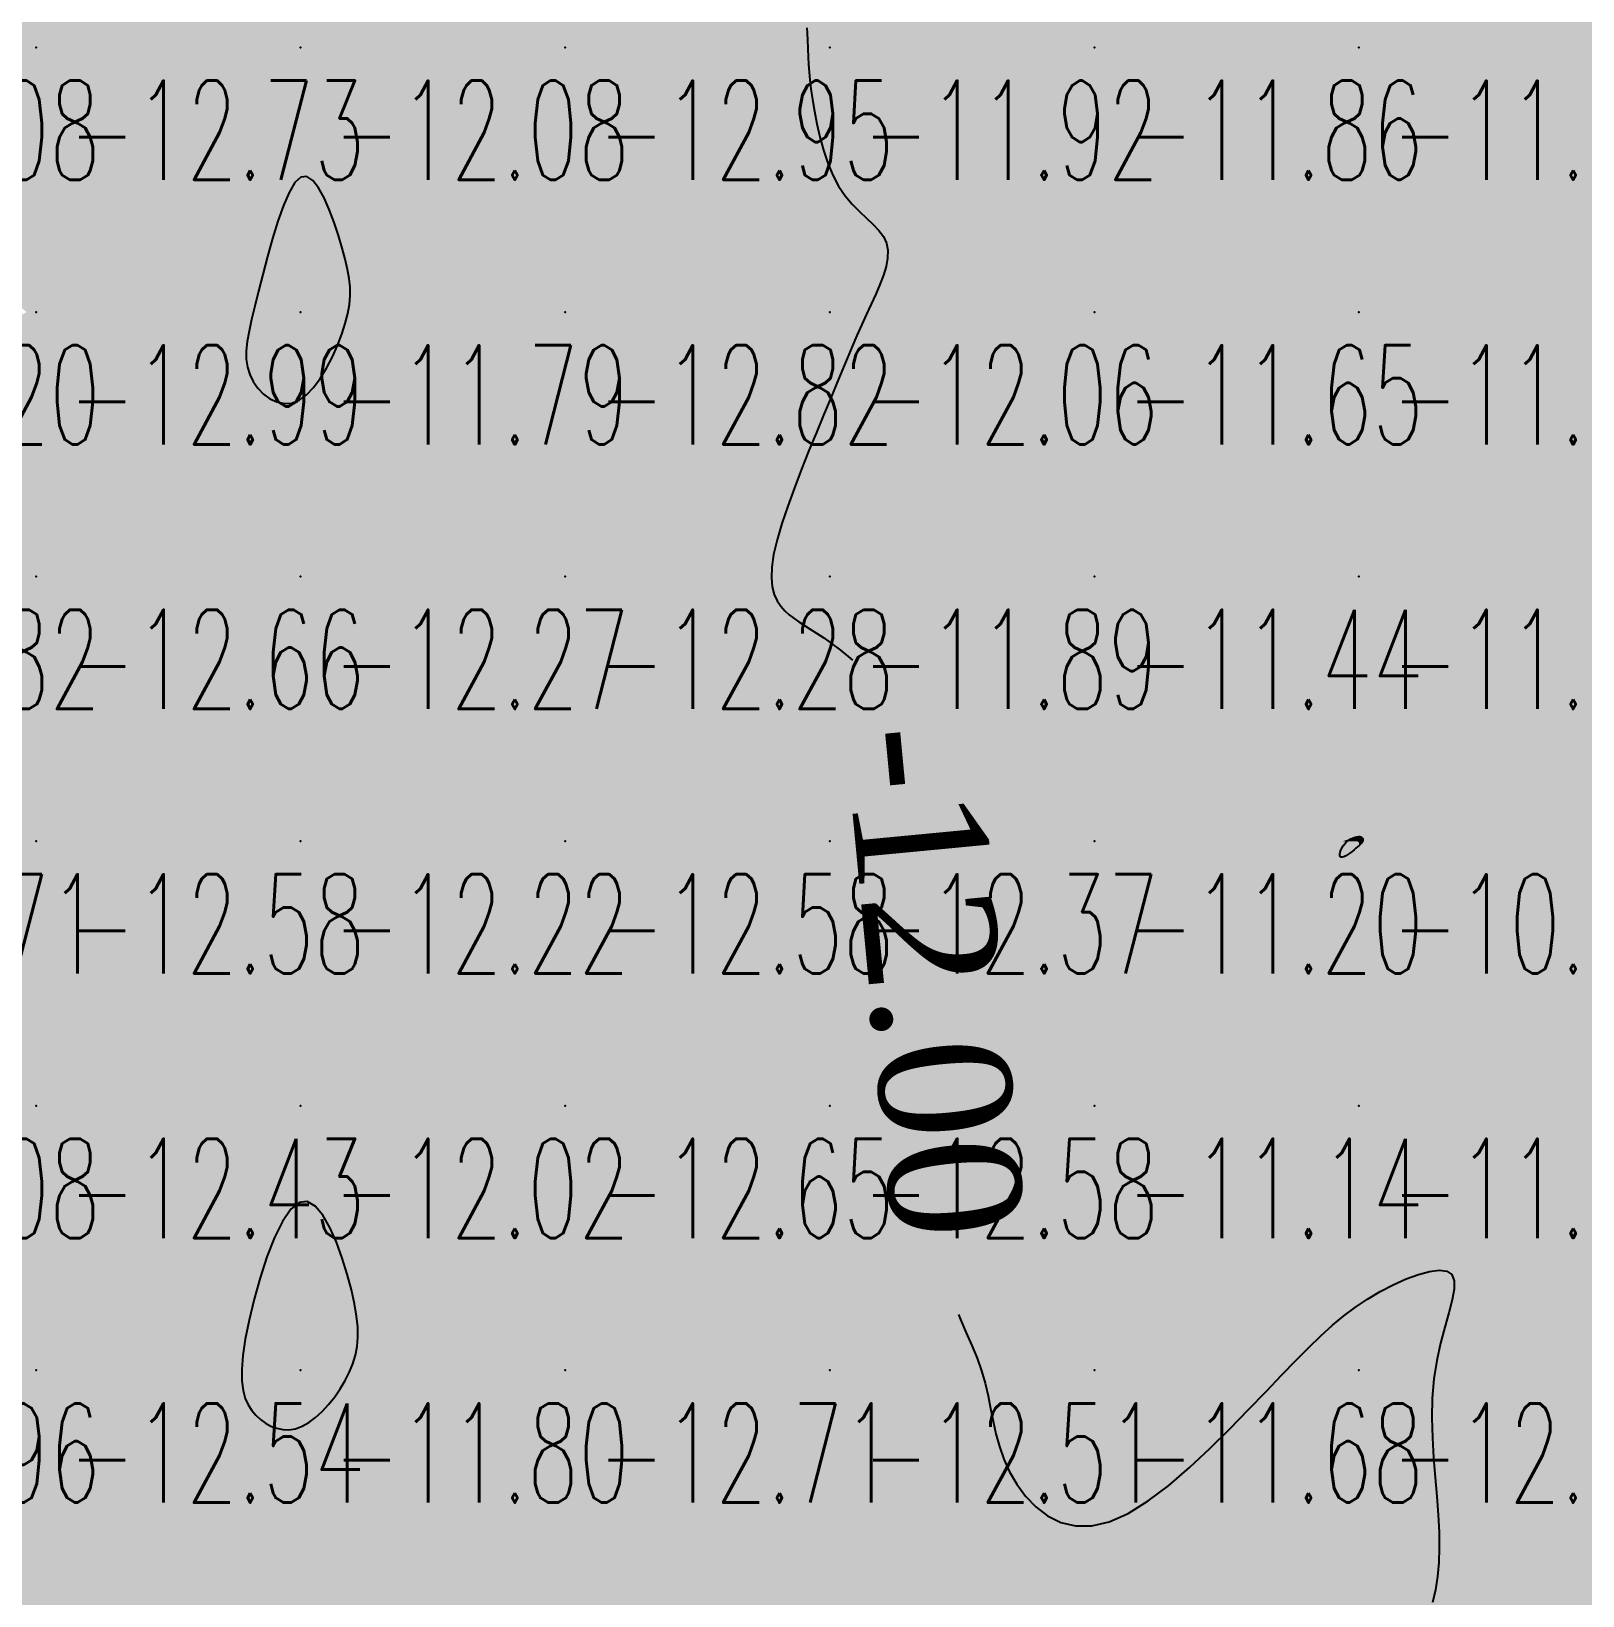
# Model space of a CAD drawing. Header units: millimetres. Extents: x 88261 to 90953, y 390274 to 392322.
# Drawn here: x 89740.1 to 89798.7, y 391408.7 to 391467.9 of the extents above; entities that cross this region are included whole.
import ezdxf
from ezdxf.enums import TextEntityAlignment as Align

# ---------------------------------------------------------------- set-up
doc = ezdxf.new("R2010")
doc.units = ezdxf.units.MM
doc.header["$LTSCALE"] = 25
for name, color, linetype in [('CN_03_00', 7, 'Continuous'), ('Cotation Courbes de niveau', 7, 'Continuous'), ('COTEAlt', 7, 'Continuous'), ('TN_COLORIAGE', 7, 'Continuous')]:
    doc.layers.add(name, color=color, linetype=linetype)
doc.styles.add('Simplex 1.0', font='Simplex.shx', dxfattribs={"width": 0.99, "height": 2.5})
doc.styles.get("Standard").update_dxf_attribs({"font": 'times.ttf'})

# ---------------------------------------------------------------- blocks, each defined once
blk = doc.blocks.new('COTE')
at = {"color": 0}
blk.add_point((0, 0), dxfattribs=at)
at = {"layer": 'COTEAlt'}
blk.add_attdef('ALT', text='', height=3.75, dxfattribs=at).set_placement((1.25, -1.25), align=Align.TOP_LEFT)

msp = doc.modelspace()

# ---------------------------------------------------------------- linework, layer by layer
at = {"layer": 'CN_03_00', "elevation": -12, "flags": 128}
for points in [[(89769.385, 391467.986), (89769.405, 391467.549), (89769.421, 391467.187), (89769.434, 391466.875), (89769.449, 391466.592), (89769.468, 391466.313), (89769.497, 391466.016), (89769.537, 391465.677), (89769.593, 391465.281), (89769.666, 391464.837), (89769.759, 391464.358), (89769.873, 391463.861), (89770.01, 391463.361), (89770.173, 391462.874), (89770.362, 391462.414), (89770.582, 391461.997), (89770.83, 391461.634), (89771.096, 391461.318), (89771.369, 391461.04), (89771.636, 391460.789), (89771.884, 391460.554), (89772.101, 391460.326), (89772.274, 391460.093), (89772.392, 391459.845), (89772.444, 391459.574), (89772.436, 391459.281), (89772.377, 391458.966), (89772.277, 391458.633), (89772.144, 391458.284), (89771.986, 391457.92), (89771.813, 391457.545), (89771.634, 391457.16), (89771.455, 391456.766), (89771.275, 391456.359), (89771.092, 391455.933), (89770.902, 391455.484), (89770.702, 391455.005), (89770.489, 391454.491), (89770.26, 391453.937), (89770.011, 391453.337), (89769.743, 391452.689), (89769.463, 391452.006), (89769.182, 391451.304), (89768.91, 391450.599), (89768.658, 391449.908), (89768.436, 391449.247), (89768.256, 391448.633), (89768.127, 391448.081), (89768.056, 391447.603), (89768.041, 391447.197), (89768.075, 391446.853), (89768.149, 391446.564), (89768.257, 391446.322), (89768.393, 391446.118), (89768.549, 391445.945), (89768.719, 391445.794), (89768.897, 391445.658), (89769.085, 391445.528), (89769.288, 391445.398), (89769.508, 391445.258), (89769.751, 391445.102), (89770.02, 391444.922), (89770.319, 391444.71), (89770.651, 391444.458), (89771.018, 391444.161), (89771.11, 391444.081)], [(89775.108, 391419.343), (89775.187, 391419.156), (89775.407, 391418.657), (89775.62, 391418.171), (89775.816, 391417.695), (89775.984, 391417.221), (89776.12, 391416.747), (89776.23, 391416.271), (89776.327, 391415.794), (89776.423, 391415.317), (89776.531, 391414.839), (89776.662, 391414.361), (89776.828, 391413.883), (89777.042, 391413.405), (89777.314, 391412.932), (89777.644, 391412.482), (89778.032, 391412.077), (89778.478, 391411.739), (89778.979, 391411.491), (89779.536, 391411.355), (89780.148, 391411.354), (89780.814, 391411.508), (89781.53, 391411.832), (89782.284, 391412.303), (89783.06, 391412.89), (89783.842, 391413.56), (89784.617, 391414.282), (89785.368, 391415.024), (89786.08, 391415.755), (89786.737, 391416.442), (89787.329, 391417.062), (89787.864, 391417.614), (89788.354, 391418.107), (89788.812, 391418.546), (89789.251, 391418.941), (89789.682, 391419.298), (89790.118, 391419.624), (89790.573, 391419.928), (89791.052, 391420.212), (89791.544, 391420.471), (89792.031, 391420.692), (89792.495, 391420.864), (89792.918, 391420.978), (89793.282, 391421.022), (89793.569, 391420.984), (89793.762, 391420.855), (89793.849, 391420.627), (89793.846, 391420.305), (89793.771, 391419.899), (89793.648, 391419.417), (89793.496, 391418.868), (89793.337, 391418.262), (89793.192, 391417.607), (89793.082, 391416.913), (89793.021, 391416.188), (89793.006, 391415.443), (89793.026, 391414.688), (89793.07, 391413.933), (89793.127, 391413.19), (89793.188, 391412.467), (89793.241, 391411.776), (89793.276, 391411.126), (89793.284, 391410.526), (89793.264, 391409.968), (89793.215, 391409.445), (89793.137, 391408.945), (89793.031, 391408.461)]]:
    msp.add_lwpolyline(points, dxfattribs=at)
at = {"layer": 'CN_03_00', "flags": 128}
for points, elevation in [([(89750.467, 391454.106), (89750.736, 391454.386), (89750.992, 391454.732), (89751.231, 391455.124), (89751.448, 391455.545), (89751.641, 391455.979), (89751.806, 391456.407), (89751.938, 391456.813), (89752.035, 391457.184), (89752.096, 391457.527), (89752.125, 391457.854), (89752.121, 391458.176), (89752.087, 391458.506), (89752.024, 391458.855), (89751.933, 391459.236), (89751.816, 391459.66), (89751.675, 391460.131), (89751.511, 391460.627), (89751.33, 391461.115), (89751.133, 391461.563), (89750.924, 391461.942), (89750.707, 391462.218), (89750.484, 391462.361), (89750.259, 391462.339), (89750.034, 391462.132), (89749.813, 391461.763), (89749.596, 391461.265), (89749.387, 391460.673), (89749.187, 391460.019), (89748.997, 391459.339), (89748.821, 391458.665), (89748.661, 391458.031), (89748.517, 391457.465), (89748.395, 391456.964), (89748.298, 391456.521), (89748.23, 391456.128), (89748.195, 391455.775), (89748.196, 391455.455), (89748.239, 391455.16), (89748.326, 391454.88), (89748.46, 391454.611), (89748.635, 391454.362), (89748.846, 391454.143), (89749.085, 391453.966), (89749.346, 391453.843), (89749.621, 391453.784), (89749.904, 391453.801), (89750.188, 391453.906), (89750.467, 391454.106)], -12), ([(89790.063, 391436.915), (89789.987, 391436.854), (89789.906, 391436.793), (89789.825, 391436.737), (89789.748, 391436.688), (89789.678, 391436.652), (89789.618, 391436.632), (89789.571, 391436.632), (89789.542, 391436.655), (89789.529, 391436.698), (89789.53, 391436.756), (89789.544, 391436.826), (89789.57, 391436.902), (89789.606, 391436.981), (89789.65, 391437.059), (89789.701, 391437.13), (89789.757, 391437.192), (89789.818, 391437.245), (89789.88, 391437.289), (89789.944, 391437.324), (89790.006, 391437.353), (89790.066, 391437.375), (89790.122, 391437.391), (89790.172, 391437.403), (89790.215, 391437.41), (89790.252, 391437.413), (89790.283, 391437.412), (89790.309, 391437.409), (89790.33, 391437.402), (89790.347, 391437.394), (89790.362, 391437.383), (89790.373, 391437.37), (89790.383, 391437.357), (89790.39, 391437.342), (89790.396, 391437.326), (89790.399, 391437.309), (89790.4, 391437.291), (89790.398, 391437.272), (89790.393, 391437.253), (89790.386, 391437.233), (89790.375, 391437.212), (89790.36, 391437.189), (89790.341, 391437.164), (89790.315, 391437.136), (89790.282, 391437.104), (89790.242, 391437.066), (89790.192, 391437.023), (89790.133, 391436.972), (89790.063, 391436.915)], -11), ([(89750.558, 391415.266), (89750.813, 391415.457), (89751.065, 391415.688), (89751.307, 391415.951), (89751.536, 391416.24), (89751.747, 391416.545), (89751.935, 391416.86), (89752.096, 391417.177), (89752.226, 391417.49), (89752.323, 391417.807), (89752.386, 391418.136), (89752.415, 391418.486), (89752.408, 391418.867), (89752.365, 391419.287), (89752.285, 391419.756), (89752.168, 391420.283), (89752.012, 391420.868), (89751.823, 391421.481), (89751.602, 391422.084), (89751.356, 391422.637), (89751.087, 391423.103), (89750.801, 391423.441), (89750.501, 391423.614), (89750.192, 391423.584), (89749.878, 391423.324), (89749.566, 391422.866), (89749.263, 391422.253), (89748.978, 391421.53), (89748.717, 391420.74), (89748.488, 391419.929), (89748.299, 391419.14), (89748.156, 391418.417), (89748.066, 391417.795), (89748.025, 391417.272), (89748.029, 391416.835), (89748.073, 391416.474), (89748.153, 391416.176), (89748.264, 391415.929), (89748.4, 391415.722), (89748.558, 391415.543), (89748.733, 391415.382), (89748.924, 391415.243), (89749.127, 391415.129), (89749.344, 391415.047), (89749.571, 391415), (89749.807, 391414.993), (89750.051, 391415.033), (89750.302, 391415.123), (89750.558, 391415.266)], -12)]:
    msp.add_lwpolyline(points, close=True, dxfattribs=dict(at, elevation=elevation))
at = {"layer": 'TN_COLORIAGE', "color": 211}
for points in [[(89732.48, 391467.239, -12.453), (89731.477, 391468.468, -12.453), (89740.249, 391467.239, -12.453), (89740.249, 391477.239, -12.453)], [(89740.249, 391477.239, -12.052), (89740.249, 391467.239, -12.052), (89750.249, 391477.239, -12.052)], [(89740.249, 391467.239, -12.052), (89750.249, 391467.239, -12.052), (89750.249, 391477.239, -12.052)], [(89750.249, 391477.239, -12.359), (89750.249, 391467.239, -12.359), (89760.249, 391477.239, -12.359)], [(89750.249, 391467.239, -12.359), (89760.249, 391467.239, -12.359), (89760.249, 391477.239, -12.359)], [(89760.249, 391467.239, -12), (89768.806, 391475.797, -12), (89760.249, 391477.239, -12), (89767.157, 391477.239, -12)], [(89768.806, 391475.797, -12.953), (89769.488, 391467.239, -12.953), (89760.249, 391467.239, -12.953)], [(89732.48, 391467.239, -12.733), (89734.581, 391461.572, -12.733), (89740.249, 391467.239, -12.733)], [(89739.89, 391457.239, -12.733), (89734.581, 391461.572, -12.733), (89740.249, 391457.239, -12.733), (89740.249, 391467.239, -12.733)], [(89740.249, 391467.239, -12.083), (89740.249, 391457.239, -12.083), (89750.249, 391467.239, -12.083)], [(89740.249, 391457.239, -12), (89748.477, 391457.239, -12), (89750.249, 391467.239, -12), (89750.249, 391464.431, -12)], [(89760.249, 391467.239, -12), (89752.081, 391459.072, -12), (89750.249, 391467.239, -12), (89750.249, 391464.431, -12)], [(89760.249, 391467.239, -12), (89752.081, 391459.072, -12), (89760.249, 391457.239, -12), (89752.324, 391457.239, -12)], [(89760.249, 391467.239, -12), (89769.488, 391467.239, -12), (89760.249, 391457.239, -12), (89769.372, 391466.362, -12)], [(89760.249, 391457.239, -12), (89769.372, 391466.362, -12), (89770.249, 391457.239, -12), (89770.249, 391461.376, -12)], [(89773.123, 391460.114, -12.055), (89770.249, 391461.376, -12.055), (89770.249, 391457.239, -12.055)], [(89771.607, 391457.239, -12.055), (89773.123, 391460.114, -12.055), (89770.249, 391457.239, -12.055)], [(89739.89, 391457.239, -12.822), (89730.249, 391451.898, -12.822), (89740.249, 391457.239, -12.822), (89730.249, 391447.239, -12.822)], [(89730.249, 391447.239, -12.992), (89740.249, 391447.239, -12.992), (89740.249, 391457.239, -12.992)], [(89740.249, 391457.239, -12), (89748.477, 391457.239, -12), (89740.249, 391447.239, -12), (89747.807, 391454.798, -12)], [(89760.249, 391457.239, -12), (89752.324, 391457.239, -12), (89750.249, 391447.239, -12), (89750.249, 391452.85, -12)], [(89750.249, 391447.239, -12.816), (89760.249, 391447.239, -12.816), (89760.249, 391457.239, -12.816)], [(89760.249, 391457.239, -12.055), (89760.249, 391447.239, -12.055), (89770.249, 391457.239, -12.055)], [(89760.249, 391447.239, -12), (89767.465, 391447.239, -12), (89770.249, 391457.239, -12), (89770.249, 391453.886, -12)], [(89771.607, 391457.239, -12.055), (89770.249, 391453.886, -12.055), (89770.249, 391457.239, -12.055)], [(89740.249, 391447.239, -12), (89747.807, 391454.798, -12), (89750.249, 391447.239, -12), (89750.249, 391452.85, -12)], [(89730.249, 391447.239, -12.662), (89730.249, 391437.239, -12.662), (89740.249, 391447.239, -12.662)], [(89730.249, 391437.239, -12.662), (89740.249, 391437.239, -12.662), (89740.249, 391447.239, -12.662)], [(89740.249, 391447.239, -12.273), (89740.249, 391437.239, -12.273), (89750.249, 391447.239, -12.273)], [(89740.249, 391437.239, -12.273), (89750.249, 391437.239, -12.273), (89750.249, 391447.239, -12.273)], [(89750.249, 391447.239, -12.284), (89750.249, 391437.239, -12.284), (89760.249, 391447.239, -12.284)], [(89750.249, 391437.239, -12.284), (89760.249, 391437.239, -12.284), (89760.249, 391447.239, -12.284)], [(89760.249, 391437.239, -12), (89768.65, 391445.641, -12), (89760.249, 391447.239, -12), (89767.465, 391447.239, -12)], [(89760.249, 391437.239, -12), (89768.65, 391445.641, -12), (89770.249, 391437.239, -12), (89770.249, 391444.964, -12)], [(89774.262, 391441.252, -12.372), (89770.249, 391444.964, -12.372), (89770.249, 391437.239, -12.372)], [(89773.428, 391437.239, -12.372), (89774.262, 391441.252, -12.372), (89770.249, 391437.239, -12.372)], [(89730.249, 391429.472, -12.578), (89731.884, 391428.874, -12.578), (89730.249, 391437.239, -12.578), (89740.249, 391437.239, -12.578)], [(89731.884, 391428.874, -12.435), (89731.521, 391427.239, -12.435), (89740.249, 391437.239, -12.435), (89740.249, 391427.239, -12.435)], [(89740.249, 391437.239, -12.224), (89740.249, 391427.239, -12.224), (89750.249, 391437.239, -12.224)], [(89740.249, 391427.239, -12.224), (89750.249, 391427.239, -12.224), (89750.249, 391437.239, -12.224)], [(89750.249, 391437.239, -12.576), (89750.249, 391427.239, -12.576), (89760.249, 391437.239, -12.576)], [(89750.249, 391427.239, -12.576), (89760.249, 391427.239, -12.576), (89760.249, 391437.239, -12.576)], [(89760.249, 391437.239, -12.372), (89760.249, 391427.239, -12.372), (89770.249, 391437.239, -12.372)], [(89760.249, 391427.239, -12.372), (89770.249, 391427.239, -12.372), (89770.249, 391437.239, -12.372)], [(89770.249, 391427.239, -12), (89774.45, 391431.441, -12), (89770.249, 391437.239, -12), (89773.428, 391437.239, -12)], [(89774.264, 391427.239, -12.579), (89774.45, 391431.441, -12.579), (89770.249, 391427.239, -12.579)], [(89730.249, 391420.419, -12.435), (89731.521, 391427.239, -12.435), (89730.249, 391417.239, -12.435), (89740.249, 391427.239, -12.435)], [(89730.249, 391417.239, -12.435), (89740.249, 391417.239, -12.435), (89740.249, 391427.239, -12.435)], [(89740.249, 391427.239, -12.024), (89740.249, 391417.239, -12.024), (89750.249, 391427.239, -12.024)], [(89740.249, 391417.239, -12), (89747.577, 391417.239, -12), (89750.249, 391427.239, -12), (89750.249, 391426.173, -12)], [(89760.249, 391427.239, -12), (89752.58, 391419.571, -12), (89750.249, 391427.239, -12), (89750.249, 391426.173, -12)], [(89760.249, 391417.239, -12), (89752.437, 391417.239, -12), (89760.249, 391427.239, -12), (89752.58, 391419.571, -12)], [(89760.249, 391427.239, -12.579), (89760.249, 391417.239, -12.579), (89770.249, 391427.239, -12.579)], [(89760.249, 391417.239, -12.579), (89770.249, 391417.239, -12.579), (89770.249, 391427.239, -12.579)], [(89770.249, 391427.239, -12), (89774.264, 391427.239, -12), (89770.249, 391417.239, -12), (89773.981, 391420.972, -12)], [(89792.488, 391417.239, -12.124), (89794.959, 391421.95, -12.124), (89790.249, 391417.239, -12.124)], [(89790.249, 391420.094, -12.124), (89794.959, 391421.95, -12.124), (89790.249, 391417.239, -12.124)], [(89773.981, 391420.972, -12.514), (89776.38, 391417.239, -12.514), (89770.249, 391417.239, -12.514)], [(89787.481, 391417.239, -12.124), (89790.249, 391420.094, -12.124), (89790.249, 391417.239, -12.124)], [(89730.249, 391411.533, -12.543), (89730.844, 391407.835, -12.543), (89730.249, 391417.239, -12.543), (89740.249, 391417.239, -12.543)], [(89731.984, 391407.239, -12.543), (89730.844, 391407.835, -12.543), (89740.249, 391407.239, -12.543), (89740.249, 391417.239, -12.543)], [(89740.249, 391407.239, -12), (89748.381, 391415.372, -12), (89740.249, 391417.239, -12), (89747.577, 391417.239, -12)], [(89760.249, 391417.239, -12), (89752.437, 391417.239, -12), (89750.249, 391407.239, -12), (89750.249, 391414.531, -12)], [(89750.249, 391407.239, -12.707), (89760.249, 391407.239, -12.707), (89760.249, 391417.239, -12.707)], [(89760.249, 391417.239, -12.514), (89760.249, 391407.239, -12.514), (89770.249, 391417.239, -12.514)], [(89760.249, 391407.239, -12.514), (89770.249, 391407.239, -12.514), (89770.249, 391417.239, -12.514)], [(89770.249, 391407.239, -12), (89776.406, 391413.397, -12), (89770.249, 391417.239, -12), (89776.38, 391417.239, -12)], [(89790.249, 391417.239, -12), (89787.481, 391417.239, -12), (89780.249, 391407.239, -12), (89780.249, 391409.603, -12)], [(89780.249, 391407.239, -12.124), (89790.249, 391407.239, -12.124), (89790.249, 391417.239, -12.124)], [(89790.249, 391407.239, -12), (89793.579, 391410.57, -12), (89790.249, 391417.239, -12), (89792.488, 391417.239, -12)], [(89740.249, 391407.239, -12), (89748.381, 391415.372, -12), (89750.249, 391407.239, -12), (89750.249, 391414.531, -12)], [(89770.249, 391407.239, -12), (89776.406, 391413.397, -12), (89780.249, 391407.239, -12), (89780.249, 391409.603, -12)], [(89792.849, 391407.239, -12.215), (89793.579, 391410.57, -12.215), (89790.249, 391407.239, -12.215)]]:
    msp.add_solid(points, dxfattribs=at)
at = {"layer": 'TN_COLORIAGE', "color": 201}
for points in [[(89769.488, 391467.239, -11.839), (89768.806, 391475.797, -11.839), (89770.249, 391467.239, -11.839), (89770.249, 391477.239, -11.839)], [(89770.249, 391477.239, -11.461), (89770.249, 391467.239, -11.461), (89780.249, 391477.239, -11.461)], [(89770.249, 391467.239, -11.461), (89780.249, 391467.239, -11.461), (89780.249, 391477.239, -11.461)], [(89780.249, 391477.239, -11.628), (89780.249, 391467.239, -11.628), (89790.249, 391477.239, -11.628)], [(89780.249, 391467.239, -11.628), (89790.249, 391467.239, -11.628), (89790.249, 391477.239, -11.628)], [(89790.249, 391467.239, -11.903), (89800.249, 391467.239, -11.903), (89800.249, 391477.239, -11.903)], [(89790.249, 391477.239, -11.903), (89790.249, 391467.239, -11.903), (89800.249, 391477.239, -11.903)], [(89769.372, 391466.362, -11.922), (89769.488, 391467.239, -11.922), (89770.249, 391467.239, -11.922)], [(89770.249, 391461.376, -11.922), (89769.372, 391466.362, -11.922), (89770.249, 391467.239, -11.922)], [(89770.249, 391461.376, -11.863), (89773.123, 391460.114, -11.863), (89770.249, 391467.239, -11.863), (89780.249, 391467.239, -11.863)], [(89773.123, 391460.114, -11.648), (89771.607, 391457.239, -11.648), (89780.249, 391467.239, -11.648), (89780.249, 391457.239, -11.648)], [(89780.249, 391467.239, -11.635), (89780.249, 391457.239, -11.635), (89790.249, 391467.239, -11.635)], [(89780.249, 391457.239, -11.635), (89790.249, 391457.239, -11.635), (89790.249, 391467.239, -11.635)], [(89790.249, 391457.239, -11.391), (89800.249, 391457.239, -11.391), (89800.249, 391467.239, -11.391)], [(89790.249, 391467.239, -11.391), (89790.249, 391457.239, -11.391), (89800.249, 391467.239, -11.391)], [(89750.249, 391464.431, -11.786), (89748.477, 391457.239, -11.786), (89750.249, 391457.239, -11.786)], [(89750.249, 391464.431, -11.786), (89752.081, 391459.072, -11.786), (89750.249, 391457.239, -11.786)], [(89752.324, 391457.239, -11.786), (89752.081, 391459.072, -11.786), (89750.249, 391457.239, -11.786)], [(89747.807, 391454.798, -11.786), (89748.477, 391457.239, -11.786), (89750.249, 391457.239, -11.786)], [(89750.249, 391452.85, -11.786), (89747.807, 391454.798, -11.786), (89750.249, 391457.239, -11.786)], [(89750.249, 391452.85, -11.786), (89752.324, 391457.239, -11.786), (89750.249, 391457.239, -11.786)], [(89770.249, 391453.886, -11.648), (89771.607, 391457.239, -11.648), (89770.249, 391447.239, -11.648), (89780.249, 391457.239, -11.648)], [(89770.249, 391447.239, -11.648), (89780.249, 391447.239, -11.648), (89780.249, 391457.239, -11.648)], [(89780.249, 391457.239, -11.69), (89780.249, 391447.239, -11.69), (89790.249, 391457.239, -11.69)], [(89780.249, 391447.239, -11.69), (89790.249, 391447.239, -11.69), (89790.249, 391457.239, -11.69)], [(89790.249, 391447.239, -11.583), (89800.249, 391447.239, -11.583), (89800.249, 391457.239, -11.583)], [(89790.249, 391457.239, -11.583), (89790.249, 391447.239, -11.583), (89800.249, 391457.239, -11.583)], [(89770.249, 391453.886, -11.89), (89767.465, 391447.239, -11.89), (89770.249, 391447.239, -11.89)], [(89767.465, 391447.239, -11.89), (89768.65, 391445.641, -11.89), (89770.249, 391447.239, -11.89)], [(89770.249, 391444.964, -11.89), (89768.65, 391445.641, -11.89), (89770.249, 391447.239, -11.89)], [(89770.249, 391444.964, -11.444), (89774.262, 391441.252, -11.444), (89770.249, 391447.239, -11.444), (89780.249, 391447.239, -11.444)], [(89774.262, 391441.252, -11.201), (89773.428, 391437.239, -11.201), (89780.249, 391447.239, -11.201), (89780.249, 391437.239, -11.201)], [(89780.249, 391447.239, -11.608), (89780.249, 391437.239, -11.608), (89790.249, 391447.239, -11.608)], [(89790.249, 391447.239, -11), (89790.249, 391437.448, -11), (89780.249, 391437.239, -11), (89789.643, 391437.239, -11)], [(89800.249, 391447.239, -11), (89790.393, 391437.384, -11), (89790.249, 391447.239, -11), (89790.249, 391437.448, -11)], [(89800.249, 391447.239, -11), (89790.393, 391437.384, -11), (89800.249, 391437.239, -11), (89790.418, 391437.239, -11)], [(89773.428, 391437.239, -11.201), (89774.45, 391431.441, -11.201), (89780.249, 391437.239, -11.201)], [(89774.45, 391431.441, -11.137), (89774.264, 391427.239, -11.137), (89780.249, 391437.239, -11.137), (89780.249, 391427.239, -11.137)], [(89780.249, 391437.239, -11), (89789.643, 391437.239, -11), (89780.249, 391427.239, -11), (89789.384, 391436.375, -11)], [(89790.249, 391427.239, -11), (89790.249, 391437.055, -11), (89780.249, 391427.239, -11), (89789.384, 391436.375, -11)], [(89790.249, 391427.239, -11.752), (89800.249, 391427.239, -11.752), (89800.249, 391437.239, -11.752)], [(89800.249, 391437.239, -11), (89790.418, 391437.239, -11), (89790.249, 391427.239, -11), (89790.249, 391437.055, -11)], [(89773.981, 391420.972, -11.137), (89774.264, 391427.239, -11.137), (89780.249, 391427.239, -11.137)], [(89776.38, 391417.239, -11.137), (89773.981, 391420.972, -11.137), (89780.249, 391417.239, -11.137), (89780.249, 391427.239, -11.137)], [(89780.249, 391427.239, -11.689), (89780.249, 391417.239, -11.689), (89790.249, 391427.239, -11.689)], [(89790.249, 391420.094, -11.676), (89787.481, 391417.239, -11.676), (89790.249, 391427.239, -11.676), (89780.249, 391417.239, -11.676)], [(89794.959, 391421.95, -11.689), (89790.249, 391420.094, -11.689), (89800.249, 391427.239, -11.689), (89790.249, 391427.239, -11.689)], [(89794.959, 391421.95, -11.57), (89792.488, 391417.239, -11.57), (89800.249, 391427.239, -11.57), (89800.249, 391417.239, -11.57)], [(89750.249, 391426.173, -11.802), (89747.577, 391417.239, -11.802), (89750.249, 391417.239, -11.802)], [(89750.249, 391426.173, -11.802), (89752.58, 391419.571, -11.802), (89750.249, 391417.239, -11.802)], [(89752.58, 391419.571, -11.802), (89752.437, 391417.239, -11.802), (89750.249, 391417.239, -11.802)], [(89747.577, 391417.239, -11.802), (89748.381, 391415.372, -11.802), (89750.249, 391417.239, -11.802)], [(89750.249, 391414.531, -11.802), (89748.381, 391415.372, -11.802), (89750.249, 391417.239, -11.802)], [(89750.249, 391414.531, -11.802), (89752.437, 391417.239, -11.802), (89750.249, 391417.239, -11.802)], [(89776.38, 391417.239, -11.676), (89776.406, 391413.397, -11.676), (89780.249, 391417.239, -11.676)], [(89780.249, 391409.603, -11.676), (89776.406, 391413.397, -11.676), (89780.249, 391417.239, -11.676)], [(89780.249, 391409.603, -11.676), (89787.481, 391417.239, -11.676), (89780.249, 391417.239, -11.676)], [(89792.488, 391417.239, -11.57), (89793.579, 391410.57, -11.57), (89800.249, 391417.239, -11.57)], [(89793.579, 391410.57, -11.388), (89792.849, 391407.239, -11.388), (89800.249, 391417.239, -11.388), (89800.249, 391407.239, -11.388)]]:
    msp.add_solid(points, dxfattribs=at)
at = {"layer": 'TN_COLORIAGE', "color": 191}
for points in [[(89789.384, 391436.375, -10.987), (89789.643, 391437.239, -10.987), (89790.249, 391437.239, -10.987)], [(89789.384, 391436.375, -10.987), (89790.249, 391437.055, -10.987), (89790.249, 391437.239, -10.987)], [(89789.643, 391437.239, -10.987), (89790.249, 391437.448, -10.987), (89790.249, 391437.239, -10.987)], [(89790.249, 391437.448, -10.987), (89790.393, 391437.384, -10.987), (89790.249, 391437.239, -10.987)], [(89790.418, 391437.239, -10.987), (89790.393, 391437.384, -10.987), (89790.249, 391437.239, -10.987)], [(89790.249, 391437.055, -10.987), (89790.418, 391437.239, -10.987), (89790.249, 391437.239, -10.987)]]:
    msp.add_solid(points, dxfattribs=at)

# ---------------------------------------------------------------- block references
at = {"layer": 'COTEAlt'}
ref = msp.add_blockref('COTE', (89730.249, 391467.239), dxfattribs=at)
ref.add_attrib('ALT', '-13.08', dxfattribs={"height": 3.75, "style": 'Simplex 1.0', "width": 0.6}).set_placement((89731.499, 391465.989), align=Align.TOP_LEFT)
ref = msp.add_blockref('COTE', (89740.249, 391467.239), dxfattribs=at)
ref.add_attrib('ALT', '-12.73', dxfattribs={"height": 3.75, "style": 'Simplex 1.0', "width": 0.6}).set_placement((89741.499, 391465.989), align=Align.TOP_LEFT)
ref = msp.add_blockref('COTE', (89750.249, 391467.239), dxfattribs=at)
ref.add_attrib('ALT', '-12.08', dxfattribs={"height": 3.75, "style": 'Simplex 1.0', "width": 0.6}).set_placement((89751.499, 391465.989), align=Align.TOP_LEFT)
ref = msp.add_blockref('COTE', (89760.249, 391467.239), dxfattribs=at)
ref.add_attrib('ALT', '-12.95', dxfattribs={"height": 3.75, "style": 'Simplex 1.0', "width": 0.6}).set_placement((89761.499, 391465.989), align=Align.TOP_LEFT)
ref = msp.add_blockref('COTE', (89770.249, 391467.239), dxfattribs=at)
ref.add_attrib('ALT', '-11.92', dxfattribs={"height": 3.75, "style": 'Simplex 1.0', "width": 0.6}).set_placement((89771.499, 391465.989), align=Align.TOP_LEFT)
ref = msp.add_blockref('COTE', (89780.249, 391467.239), dxfattribs=at)
ref.add_attrib('ALT', '-11.86', dxfattribs={"height": 3.75, "style": 'Simplex 1.0', "width": 0.6}).set_placement((89781.499, 391465.989), align=Align.TOP_LEFT)
ref = msp.add_blockref('COTE', (89790.249, 391467.239), dxfattribs=at)
ref.add_attrib('ALT', '-11.64', dxfattribs={"height": 3.75, "style": 'Simplex 1.0', "width": 0.6}).set_placement((89791.499, 391465.989), align=Align.TOP_LEFT)
ref = msp.add_blockref('COTE', (89730.249, 391457.239), dxfattribs=at)
ref.add_attrib('ALT', '-13.20', dxfattribs={"height": 3.75, "style": 'Simplex 1.0', "width": 0.6}).set_placement((89731.499, 391455.989), align=Align.TOP_LEFT)
ref = msp.add_blockref('COTE', (89740.249, 391457.239), dxfattribs=at)
ref.add_attrib('ALT', '-12.99', dxfattribs={"height": 3.75, "style": 'Simplex 1.0', "width": 0.6}).set_placement((89741.499, 391455.989), align=Align.TOP_LEFT)
ref = msp.add_blockref('COTE', (89750.249, 391457.239), dxfattribs=at)
ref.add_attrib('ALT', '-11.79', dxfattribs={"height": 3.75, "style": 'Simplex 1.0', "width": 0.6}).set_placement((89751.499, 391455.989), align=Align.TOP_LEFT)
ref = msp.add_blockref('COTE', (89760.249, 391457.239), dxfattribs=at)
ref.add_attrib('ALT', '-12.82', dxfattribs={"height": 3.75, "style": 'Simplex 1.0', "width": 0.6}).set_placement((89761.499, 391455.989), align=Align.TOP_LEFT)
ref = msp.add_blockref('COTE', (89770.249, 391457.239), dxfattribs=at)
ref.add_attrib('ALT', '-12.06', dxfattribs={"height": 3.75, "style": 'Simplex 1.0', "width": 0.6}).set_placement((89771.499, 391455.989), align=Align.TOP_LEFT)
ref = msp.add_blockref('COTE', (89780.249, 391457.239), dxfattribs=at)
ref.add_attrib('ALT', '-11.65', dxfattribs={"height": 3.75, "style": 'Simplex 1.0', "width": 0.6}).set_placement((89781.499, 391455.989), align=Align.TOP_LEFT)
ref = msp.add_blockref('COTE', (89790.249, 391457.239), dxfattribs=at)
ref.add_attrib('ALT', '-11.69', dxfattribs={"height": 3.75, "style": 'Simplex 1.0', "width": 0.6}).set_placement((89791.499, 391455.989), align=Align.TOP_LEFT)
ref = msp.add_blockref('COTE', (89730.249, 391447.239), dxfattribs=at)
ref.add_attrib('ALT', '-12.82', dxfattribs={"height": 3.75, "style": 'Simplex 1.0', "width": 0.6}).set_placement((89731.499, 391445.989), align=Align.TOP_LEFT)
ref = msp.add_blockref('COTE', (89740.249, 391447.239), dxfattribs=at)
ref.add_attrib('ALT', '-12.66', dxfattribs={"height": 3.75, "style": 'Simplex 1.0', "width": 0.6}).set_placement((89741.499, 391445.989), align=Align.TOP_LEFT)
ref = msp.add_blockref('COTE', (89750.249, 391447.239), dxfattribs=at)
ref.add_attrib('ALT', '-12.27', dxfattribs={"height": 3.75, "style": 'Simplex 1.0', "width": 0.6}).set_placement((89751.499, 391445.989), align=Align.TOP_LEFT)
ref = msp.add_blockref('COTE', (89760.249, 391447.239), dxfattribs=at)
ref.add_attrib('ALT', '-12.28', dxfattribs={"height": 3.75, "style": 'Simplex 1.0', "width": 0.6}).set_placement((89761.499, 391445.989), align=Align.TOP_LEFT)
ref = msp.add_blockref('COTE', (89770.249, 391447.239), dxfattribs=at)
ref.add_attrib('ALT', '-11.89', dxfattribs={"height": 3.75, "style": 'Simplex 1.0', "width": 0.6}).set_placement((89771.499, 391445.989), align=Align.TOP_LEFT)
ref = msp.add_blockref('COTE', (89780.249, 391447.239), dxfattribs=at)
ref.add_attrib('ALT', '-11.44', dxfattribs={"height": 3.75, "style": 'Simplex 1.0', "width": 0.6}).set_placement((89781.499, 391445.989), align=Align.TOP_LEFT)
ref = msp.add_blockref('COTE', (89790.249, 391447.239), dxfattribs=at)
ref.add_attrib('ALT', '-11.61', dxfattribs={"height": 3.75, "style": 'Simplex 1.0', "width": 0.6}).set_placement((89791.499, 391445.989), align=Align.TOP_LEFT)
ref = msp.add_blockref('COTE', (89730.249, 391437.239), dxfattribs=at)
ref.add_attrib('ALT', '-12.71', dxfattribs={"height": 3.75, "style": 'Simplex 1.0', "width": 0.6}).set_placement((89731.499, 391435.989), align=Align.TOP_LEFT)
ref = msp.add_blockref('COTE', (89740.249, 391437.239), dxfattribs=at)
ref.add_attrib('ALT', '-12.58', dxfattribs={"height": 3.75, "style": 'Simplex 1.0', "width": 0.6}).set_placement((89741.499, 391435.989), align=Align.TOP_LEFT)
ref = msp.add_blockref('COTE', (89750.249, 391437.239), dxfattribs=at)
ref.add_attrib('ALT', '-12.22', dxfattribs={"height": 3.75, "style": 'Simplex 1.0', "width": 0.6}).set_placement((89751.499, 391435.989), align=Align.TOP_LEFT)
ref = msp.add_blockref('COTE', (89760.249, 391437.239), dxfattribs=at)
ref.add_attrib('ALT', '-12.58', dxfattribs={"height": 3.75, "style": 'Simplex 1.0', "width": 0.6}).set_placement((89761.499, 391435.989), align=Align.TOP_LEFT)
ref = msp.add_blockref('COTE', (89770.249, 391437.239), dxfattribs=at)
ref.add_attrib('ALT', '-12.37', dxfattribs={"height": 3.75, "style": 'Simplex 1.0', "width": 0.6}).set_placement((89771.499, 391435.989), align=Align.TOP_LEFT)
ref = msp.add_blockref('COTE', (89780.249, 391437.239), dxfattribs=at)
ref.add_attrib('ALT', '-11.20', dxfattribs={"height": 3.75, "style": 'Simplex 1.0', "width": 0.6}).set_placement((89781.499, 391435.989), align=Align.TOP_LEFT)
ref = msp.add_blockref('COTE', (89790.249, 391437.239), dxfattribs=at)
ref.add_attrib('ALT', '-10.99', dxfattribs={"height": 3.75, "style": 'Simplex 1.0', "width": 0.6}).set_placement((89791.499, 391435.989), align=Align.TOP_LEFT)
ref = msp.add_blockref('COTE', (89730.249, 391427.239), dxfattribs=at)
ref.add_attrib('ALT', '-13.08', dxfattribs={"height": 3.75, "style": 'Simplex 1.0', "width": 0.6}).set_placement((89731.499, 391425.989), align=Align.TOP_LEFT)
ref = msp.add_blockref('COTE', (89740.249, 391427.239), dxfattribs=at)
ref.add_attrib('ALT', '-12.43', dxfattribs={"height": 3.75, "style": 'Simplex 1.0', "width": 0.6}).set_placement((89741.499, 391425.989), align=Align.TOP_LEFT)
ref = msp.add_blockref('COTE', (89750.249, 391427.239), dxfattribs=at)
ref.add_attrib('ALT', '-12.02', dxfattribs={"height": 3.75, "style": 'Simplex 1.0', "width": 0.6}).set_placement((89751.499, 391425.989), align=Align.TOP_LEFT)
ref = msp.add_blockref('COTE', (89760.249, 391427.239), dxfattribs=at)
ref.add_attrib('ALT', '-12.65', dxfattribs={"height": 3.75, "style": 'Simplex 1.0', "width": 0.6}).set_placement((89761.499, 391425.989), align=Align.TOP_LEFT)
ref = msp.add_blockref('COTE', (89770.249, 391427.239), dxfattribs=at)
ref.add_attrib('ALT', '-12.58', dxfattribs={"height": 3.75, "style": 'Simplex 1.0', "width": 0.6}).set_placement((89771.499, 391425.989), align=Align.TOP_LEFT)
ref = msp.add_blockref('COTE', (89780.249, 391427.239), dxfattribs=at)
ref.add_attrib('ALT', '-11.14', dxfattribs={"height": 3.75, "style": 'Simplex 1.0', "width": 0.6}).set_placement((89781.499, 391425.989), align=Align.TOP_LEFT)
ref = msp.add_blockref('COTE', (89790.249, 391427.239), dxfattribs=at)
ref.add_attrib('ALT', '-11.69', dxfattribs={"height": 3.75, "style": 'Simplex 1.0', "width": 0.6}).set_placement((89791.499, 391425.989), align=Align.TOP_LEFT)
ref = msp.add_blockref('COTE', (89730.249, 391417.239), dxfattribs=at)
ref.add_attrib('ALT', '-12.96', dxfattribs={"height": 3.75, "style": 'Simplex 1.0', "width": 0.6}).set_placement((89731.499, 391415.989), align=Align.TOP_LEFT)
ref = msp.add_blockref('COTE', (89740.249, 391417.239), dxfattribs=at)
ref.add_attrib('ALT', '-12.54', dxfattribs={"height": 3.75, "style": 'Simplex 1.0', "width": 0.6}).set_placement((89741.499, 391415.989), align=Align.TOP_LEFT)
ref = msp.add_blockref('COTE', (89750.249, 391417.239), dxfattribs=at)
ref.add_attrib('ALT', '-11.80', dxfattribs={"height": 3.75, "style": 'Simplex 1.0', "width": 0.6}).set_placement((89751.499, 391415.989), align=Align.TOP_LEFT)
ref = msp.add_blockref('COTE', (89760.249, 391417.239), dxfattribs=at)
ref.add_attrib('ALT', '-12.71', dxfattribs={"height": 3.75, "style": 'Simplex 1.0', "width": 0.6}).set_placement((89761.499, 391415.989), align=Align.TOP_LEFT)
ref = msp.add_blockref('COTE', (89770.249, 391417.239), dxfattribs=at)
ref.add_attrib('ALT', '-12.51', dxfattribs={"height": 3.75, "style": 'Simplex 1.0', "width": 0.6}).set_placement((89771.499, 391415.989), align=Align.TOP_LEFT)
ref = msp.add_blockref('COTE', (89780.249, 391417.239), dxfattribs=at)
ref.add_attrib('ALT', '-11.68', dxfattribs={"height": 3.75, "style": 'Simplex 1.0', "width": 0.6}).set_placement((89781.499, 391415.989), align=Align.TOP_LEFT)
ref = msp.add_blockref('COTE', (89790.249, 391417.239), dxfattribs=at)
ref.add_attrib('ALT', '-12.12', dxfattribs={"height": 3.75, "style": 'Simplex 1.0', "width": 0.6}).set_placement((89791.499, 391415.989), align=Align.TOP_LEFT)

# ---------------------------------------------------------------- texts
at = {"layer": 'Cotation Courbes de niveau'}
msp.add_text('-12.00', height=5, rotation=275.44829, dxfattribs=at).set_placement((89774.224, 391431.966, -12), align=Align.MIDDLE_CENTER)

doc.saveas('drawing.dxf')
